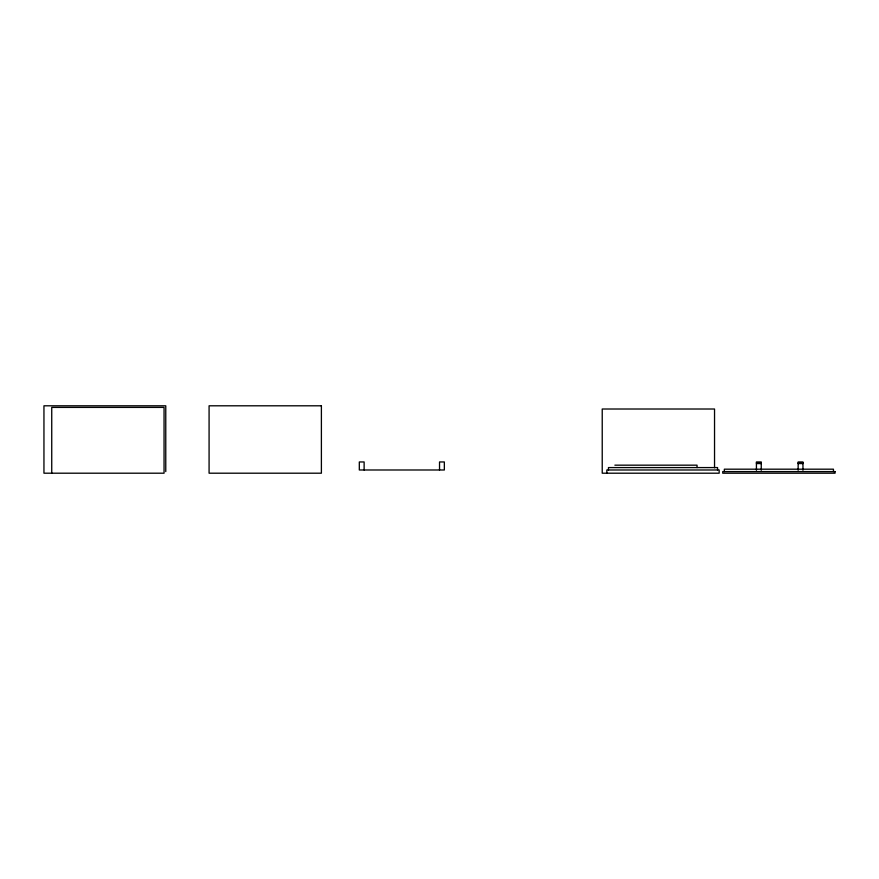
<?xml version="1.0" encoding="UTF-8"?>
<svg xmlns="http://www.w3.org/2000/svg" width="879" height="879" viewBox="0 0 879 879"><rect width="100%" height="100%" fill="white"/><g stroke="black" fill="none" stroke-linecap="round" stroke-linejoin="round"><path stroke-width="1.32" d="M756.423 462.761L761.247 462.761M798.143 462.761L802.956 462.761M756.423 463.563L761.247 463.563M798.143 463.563L802.956 463.563M614.871 465.167L697.036 465.167L697.036 467.584M833.446 471.594L833.446 469.188L724.34 469.188L724.34 471.594M802.956 470.254L802.956 461.958L798.143 461.958L798.143 470.254M761.247 470.254L761.247 461.958L756.423 461.958L756.423 470.254M717.561 469.99L717.561 467.584L608.455 467.584L608.455 469.99M714.539 467.738L714.539 409.01L602.225 409.01L602.225 473.199L719.165 473.199L719.165 469.99L606.84 469.99L606.84 473.199M439.533 469.99L439.533 461.958L444.345 461.958L444.345 469.99L359.313 469.99L359.313 461.958L364.126 461.958L364.126 469.99M165.768 471.594L165.768 405.801L43.95 405.801L43.95 473.199L164.054 473.199L164.054 407.406L51.74 407.406L51.74 473.199M321.395 405.801L209.081 405.801L209.081 473.199L321.395 473.199L321.395 405.801M835.05 471.594L722.736 471.594L722.736 473.199L835.05 473.199L835.05 471.594"/></g></svg>
